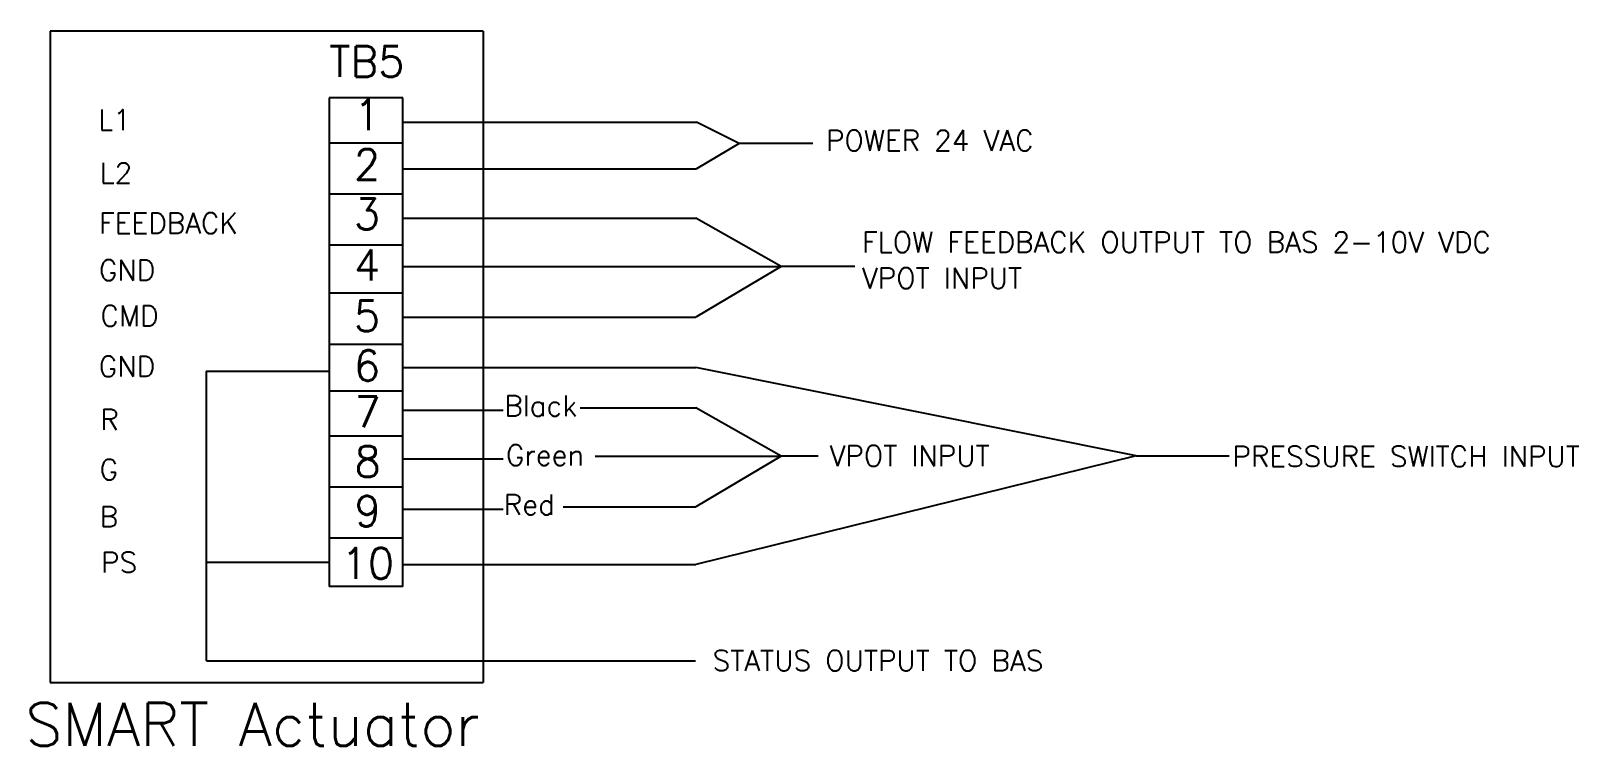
# Model space of a CAD drawing. Extents: x 694 to 1878, y 779 to 1325.
import ezdxf

# ---------------------------------------------------------------- set-up
doc = ezdxf.new("R2010")
doc.units = 0
doc.header["$LTSCALE"] = 96
doc.header["$MEASUREMENT"] = 0
doc.layers.add('510PS1', color=2, linetype='CONTINUOUS')
doc.layers.add('FLO_FEEDBACK_DUAL_VOLTAGE', color=1, linetype='CONTINUOUS')
doc.styles.get("Standard").update_dxf_attribs({"font": 'ROMANS'})

msp = doc.modelspace()

# ---------------------------------------------------------------- linework, layer by layer
at = {"layer": '510PS1', "color": 0}
for p, q in [((1040, 1325.3), (708.9, 1325.3)), ((708.9, 1325.3), (708.9, 827.3)), ((1040, 1325.3), (1040, 827.3)), ((828.1, 1065.4), (828.1, 844)), ((708.9, 827.3), (1040, 827.3))]:
    msp.add_line(p, q, dxfattribs=at)
at = {"layer": 'FLO_FEEDBACK_DUAL_VOLTAGE', "color": 0}
for p, q in [((978.5, 1274.2), (922.2, 1274.2)), ((922.2, 1274.2), (922.2, 900.7)), ((978.5, 900.7), (978.5, 1274.2)), ((978.9, 1255.6), (1203.1, 1255.6)), ((1235.8, 1239.3), (1203.1, 1255.6)), ((978.5, 1239.6), (922.2, 1239.6)), ((1235.8, 1239.3), (1203.1, 1220)), ((1292.1, 1239.3), (1235.8, 1239.3)), ((978.9, 1219.9), (1203.1, 1220)), ((978.5, 1200.7), (922.2, 1200.7)), ((978.5, 1182.2), (1202.6, 1182.2)), ((1268, 1145.2), (1202.6, 1182.2)), ((978.5, 1161.7), (922.2, 1161.7)), ((978.5, 1145.2), (1268, 1145.2)), ((1268, 1145.2), (1202.6, 1106.6)), ((1324.3, 1145.2), (1268, 1145.2)), ((978.5, 1124.8), (922.2, 1124.8)), ((978.5, 1106.6), (1202.6, 1106.6)), ((978.5, 1085.8), (922.2, 1085.8)), ((978.5, 1068.1), (1202.6, 1068.1)), ((1539.4, 1000.5), (1202.6, 1068.1)), ((828.1, 1065.4), (922.2, 1065.4)), ((978.5, 1049.9), (922.2, 1049.9)), ((978.5, 1035.5), (1055.3, 1035.5)), ((1114.2, 1037.3), (1202.6, 1037.3)), ((1268, 1000.2), (1202.6, 1037.3)), ((978.5, 1015.6), (922.2, 1015.6)), ((978.5, 998.4), (1055.3, 998.4)), ((1125.8, 1000.2), (1268, 1000.2)), ((1539.4, 1000.5), (1202.6, 917.5)), ((1268, 1000.2), (1202.6, 961.7)), ((1296.2, 1000.2), (1268, 1000.2)), ((1539.4, 1000.5), (1610.6, 1000.5)), ((978.5, 976.6), (922.2, 976.6)), ((978.5, 959.9), (1055.3, 959.9)), ((1101.3, 961.7), (1202.6, 961.7)), ((978.5, 937.7), (922.2, 937.7)), ((828.1, 919.4), (922.2, 919.4)), ((978.5, 917.5), (1202.6, 917.5)), ((978.5, 900.7), (922.2, 900.7)), ((828.4, 844), (1202.5, 844))]:
    msp.add_line(p, q, dxfattribs=at)

# ---------------------------------------------------------------- texts
at = {"layer": '510PS1', "color": 0}
for s, height, p in [('L1', 15.7, (745.7, 1249.5)), ('POWER 24 VAC', 15.695, (1302.2, 1233.8)), ('L2', 15.7, (746.8, 1208.9)), ('FEEDBACK', 15.7, (746.2, 1170.6)), ('FLOW FEEDBACK OUTPUT TO BAS 2-10V VDC', 15.695, (1329.7, 1156.1)), ('GND', 15.7, (746.2, 1134.6)), ('VPOT INPUT', 15.7, (1329.7, 1128.6)), ('CMD', 15.7, (747.4, 1099.7)), ('GND', 15.7, (746.1, 1061.1)), ('Black', 15.7, (1056.1, 1031)), ('R', 15.7, (747.2, 1020.5)), ('Green', 15.7, (1057.4, 993.3)), ('VPOT INPUT', 15.7, (1304.9, 992.8)), ('PRESSURE SWITCH INPUT', 15.695, (1613, 992.3)), ('G', 15.7, (746.7, 982.2)), ('Red', 15.7, (1055.8, 955.4)), ('B', 15.7, (746.7, 946.2)), ('PS', 15.7, (747.8, 911.3)), ('STATUS OUTPUT TO BAS', 15.695, (1215.5, 836.2)), ('SMART Actuator', 33.083, (690, 778.8))]:
    msp.add_text(s, height=height, dxfattribs=at).set_placement(p)
at = {"layer": 'FLO_FEEDBACK_DUAL_VOLTAGE', "color": 0}
for s, height, p in [('TB5', 23.54, (922.4, 1290.2)), ('1', 23.5, (941.2, 1249.6)), ('2', 23.5, (941.2, 1211.6)), ('3', 23.5, (941.2, 1173.7)), ('4', 23.5, (941.2, 1134.7)), ('5', 23.5, (941.2, 1095.8)), ('6', 23.5, (941.2, 1057.8)), ('7', 23.5, (941.6, 1022.5)), ('8', 23.5, (941.6, 984.5)), ('9', 23.5, (941.6, 946.6)), ('10', 23.54, (931.6, 906.6))]:
    msp.add_text(s, height=height, dxfattribs=at).set_placement(p)

doc.saveas('drawing.dxf')
